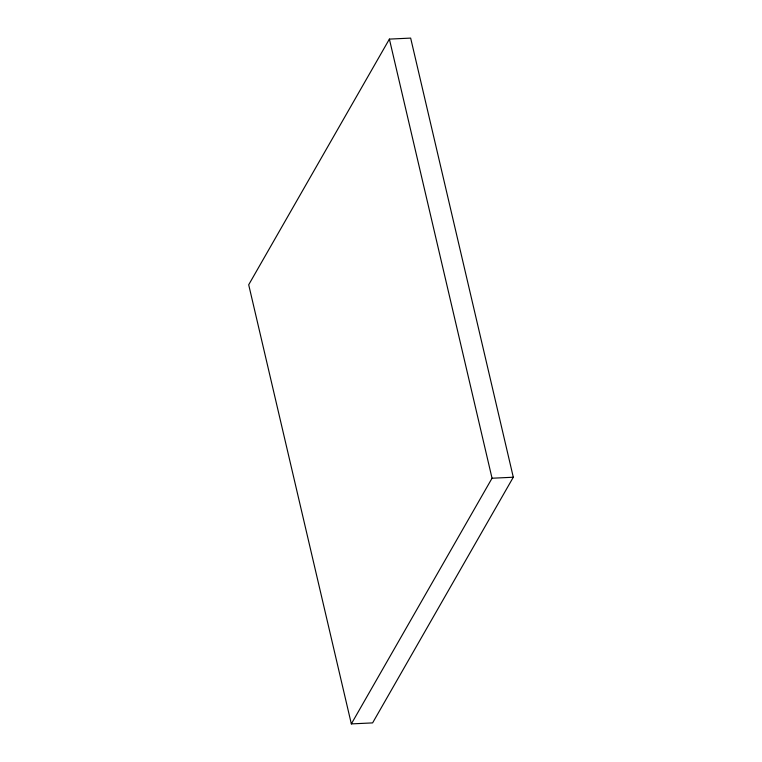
<?xml version="1.0" encoding="UTF-8"?>
<svg xmlns="http://www.w3.org/2000/svg" width="762" height="762" viewBox="0 0 762 762"><rect width="100%" height="100%" fill="white"/><g stroke="black" fill="none" stroke-linecap="round" stroke-linejoin="round"><path stroke-width="1.14" d="M389.392 39.1L248.698 284.769L351.339 723.9L372.608 722.9L513.302 477.231L410.661 38.1L389.392 39.1L492.042 478.231L351.339 723.9M492.042 478.231L513.302 477.231"/></g></svg>
